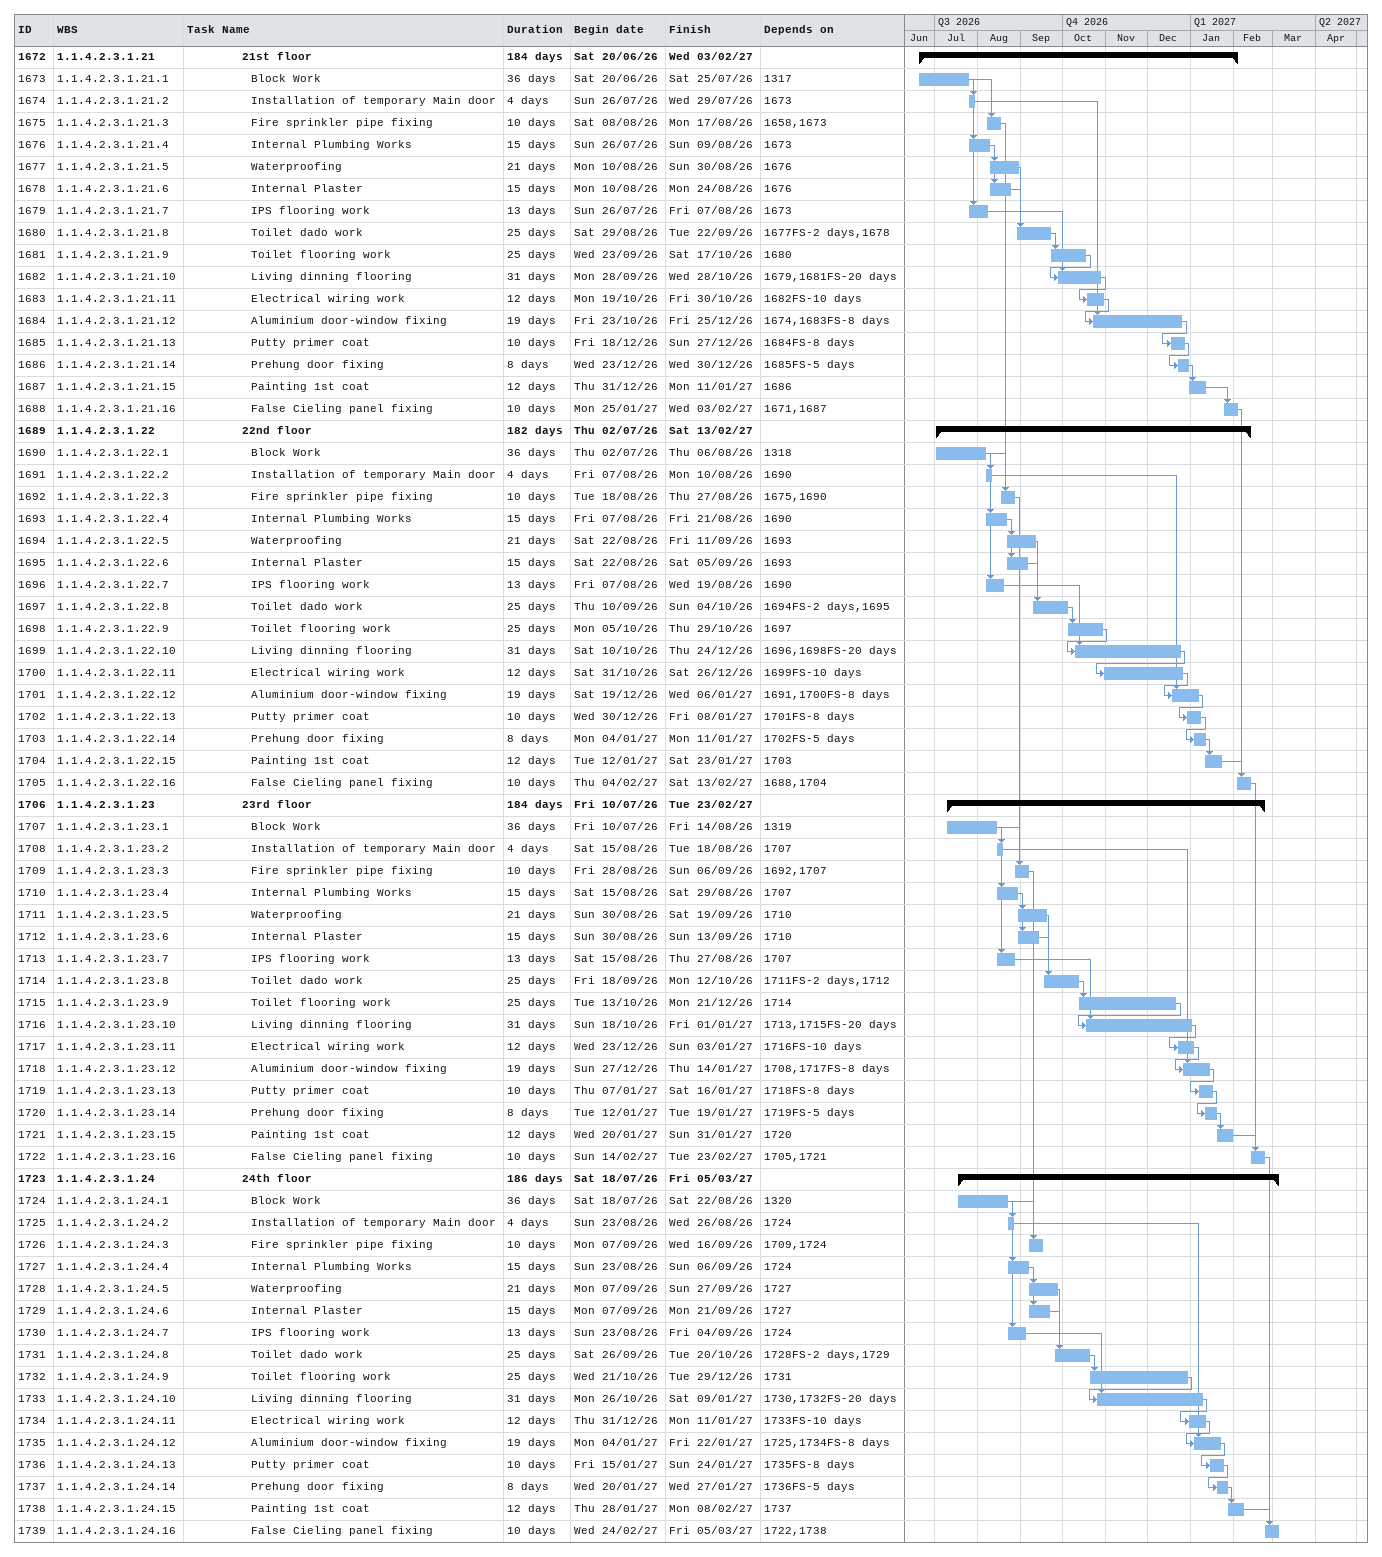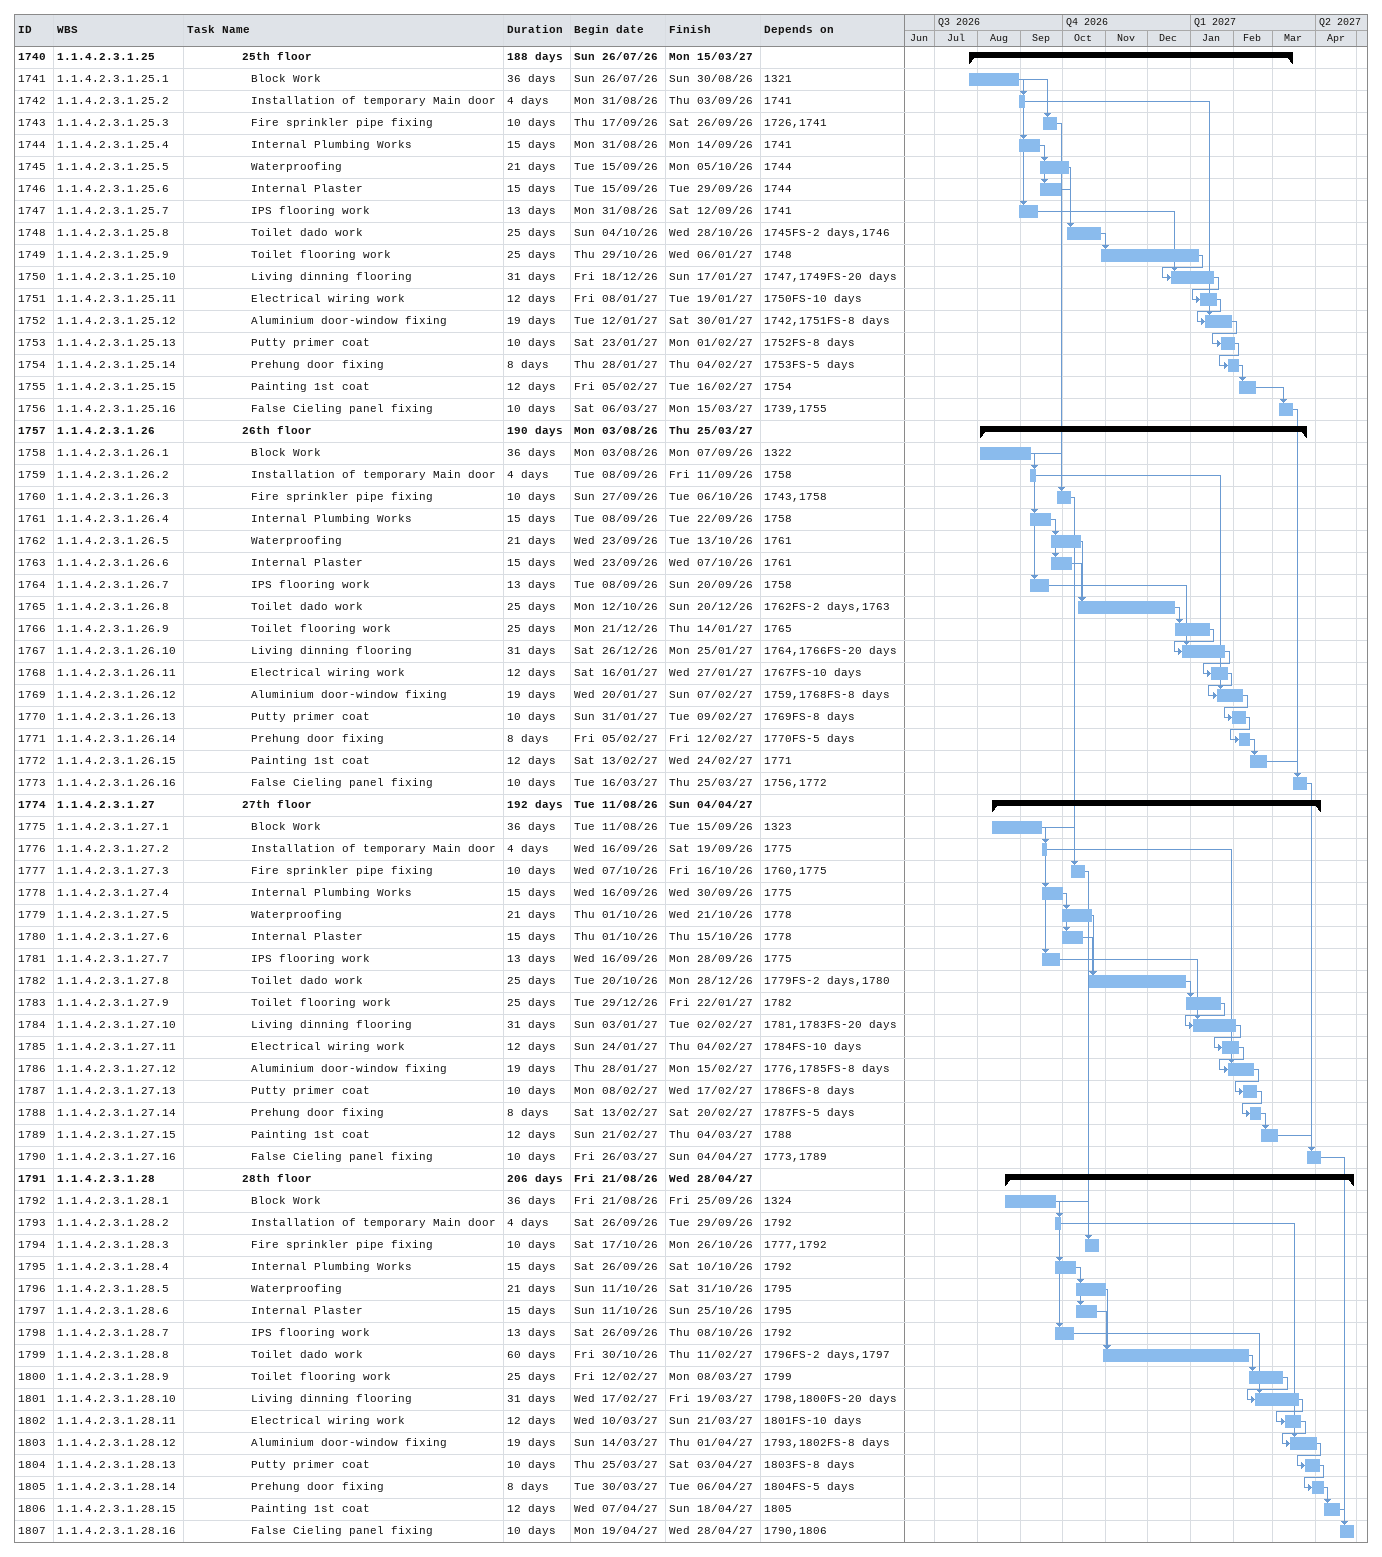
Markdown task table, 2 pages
| ID | WBS | Task | Duration | Start | Finish | Predecessors |
|---|---|---|---|---|---|---|
| 1672 | 1.1.4.2.3.1.21 | **21st floor** | 184d | 2026-06-20 | 2027-02-03 |  |
| 1673 | 1.1.4.2.3.1.21.1 | Block Work | 36d | 2026-06-20 | 2026-07-25 | 1317 |
| 1674 | 1.1.4.2.3.1.21.2 | Installation of temporary Main door | 4d | 2026-07-26 | 2026-07-29 | 1673 |
| 1675 | 1.1.4.2.3.1.21.3 | Fire sprinkler pipe fixing | 10d | 2026-08-08 | 2026-08-17 | 1658, 1673 |
| 1676 | 1.1.4.2.3.1.21.4 | Internal Plumbing Works | 15d | 2026-07-26 | 2026-08-09 | 1673 |
| 1677 | 1.1.4.2.3.1.21.5 | Waterproofing | 21d | 2026-08-10 | 2026-08-30 | 1676 |
| 1678 | 1.1.4.2.3.1.21.6 | Internal Plaster | 15d | 2026-08-10 | 2026-08-24 | 1676 |
| 1679 | 1.1.4.2.3.1.21.7 | IPS flooring work | 13d | 2026-07-26 | 2026-08-07 | 1673 |
| 1680 | 1.1.4.2.3.1.21.8 | Toilet dado work | 25d | 2026-08-29 | 2026-09-22 | 1677FS-2d, 1678 |
| 1681 | 1.1.4.2.3.1.21.9 | Toilet flooring work | 25d | 2026-09-23 | 2026-10-17 | 1680 |
| 1682 | 1.1.4.2.3.1.21.10 | Living dinning flooring | 31d | 2026-09-28 | 2026-10-28 | 1679, 1681FS-20d |
| 1683 | 1.1.4.2.3.1.21.11 | Electrical wiring work | 12d | 2026-10-19 | 2026-10-30 | 1682FS-10d |
| 1684 | 1.1.4.2.3.1.21.12 | Aluminium door-window fixing | 19d | 2026-10-23 | 2026-12-25 | 1674, 1683FS-8d |
| 1685 | 1.1.4.2.3.1.21.13 | Putty primer coat | 10d | 2026-12-18 | 2026-12-27 | 1684FS-8d |
| 1686 | 1.1.4.2.3.1.21.14 | Prehung door fixing | 8d | 2026-12-23 | 2026-12-30 | 1685FS-5d |
| 1687 | 1.1.4.2.3.1.21.15 | Painting 1st coat | 12d | 2026-12-31 | 2027-01-11 | 1686 |
| 1688 | 1.1.4.2.3.1.21.16 | False Cieling panel fixing | 10d | 2027-01-25 | 2027-02-03 | 1671, 1687 |
| 1689 | 1.1.4.2.3.1.22 | **22nd floor** | 182d | 2026-07-02 | 2027-02-13 |  |
| 1690 | 1.1.4.2.3.1.22.1 | Block Work | 36d | 2026-07-02 | 2026-08-06 | 1318 |
| 1691 | 1.1.4.2.3.1.22.2 | Installation of temporary Main door | 4d | 2026-08-07 | 2026-08-10 | 1690 |
| 1692 | 1.1.4.2.3.1.22.3 | Fire sprinkler pipe fixing | 10d | 2026-08-18 | 2026-08-27 | 1675, 1690 |
| 1693 | 1.1.4.2.3.1.22.4 | Internal Plumbing Works | 15d | 2026-08-07 | 2026-08-21 | 1690 |
| 1694 | 1.1.4.2.3.1.22.5 | Waterproofing | 21d | 2026-08-22 | 2026-09-11 | 1693 |
| 1695 | 1.1.4.2.3.1.22.6 | Internal Plaster | 15d | 2026-08-22 | 2026-09-05 | 1693 |
| 1696 | 1.1.4.2.3.1.22.7 | IPS flooring work | 13d | 2026-08-07 | 2026-08-19 | 1690 |
| 1697 | 1.1.4.2.3.1.22.8 | Toilet dado work | 25d | 2026-09-10 | 2026-10-04 | 1694FS-2d, 1695 |
| 1698 | 1.1.4.2.3.1.22.9 | Toilet flooring work | 25d | 2026-10-05 | 2026-10-29 | 1697 |
| 1699 | 1.1.4.2.3.1.22.10 | Living dinning flooring | 31d | 2026-10-10 | 2026-12-24 | 1696, 1698FS-20d |
| 1700 | 1.1.4.2.3.1.22.11 | Electrical wiring work | 12d | 2026-10-31 | 2026-12-26 | 1699FS-10d |
| 1701 | 1.1.4.2.3.1.22.12 | Aluminium door-window fixing | 19d | 2026-12-19 | 2027-01-06 | 1691, 1700FS-8d |
| 1702 | 1.1.4.2.3.1.22.13 | Putty primer coat | 10d | 2026-12-30 | 2027-01-08 | 1701FS-8d |
| 1703 | 1.1.4.2.3.1.22.14 | Prehung door fixing | 8d | 2027-01-04 | 2027-01-11 | 1702FS-5d |
| 1704 | 1.1.4.2.3.1.22.15 | Painting 1st coat | 12d | 2027-01-12 | 2027-01-23 | 1703 |
| 1705 | 1.1.4.2.3.1.22.16 | False Cieling panel fixing | 10d | 2027-02-04 | 2027-02-13 | 1688, 1704 |
| 1706 | 1.1.4.2.3.1.23 | **23rd floor** | 184d | 2026-07-10 | 2027-02-23 |  |
| 1707 | 1.1.4.2.3.1.23.1 | Block Work | 36d | 2026-07-10 | 2026-08-14 | 1319 |
| 1708 | 1.1.4.2.3.1.23.2 | Installation of temporary Main door | 4d | 2026-08-15 | 2026-08-18 | 1707 |
| 1709 | 1.1.4.2.3.1.23.3 | Fire sprinkler pipe fixing | 10d | 2026-08-28 | 2026-09-06 | 1692, 1707 |
| 1710 | 1.1.4.2.3.1.23.4 | Internal Plumbing Works | 15d | 2026-08-15 | 2026-08-29 | 1707 |
| 1711 | 1.1.4.2.3.1.23.5 | Waterproofing | 21d | 2026-08-30 | 2026-09-19 | 1710 |
| 1712 | 1.1.4.2.3.1.23.6 | Internal Plaster | 15d | 2026-08-30 | 2026-09-13 | 1710 |
| 1713 | 1.1.4.2.3.1.23.7 | IPS flooring work | 13d | 2026-08-15 | 2026-08-27 | 1707 |
| 1714 | 1.1.4.2.3.1.23.8 | Toilet dado work | 25d | 2026-09-18 | 2026-10-12 | 1711FS-2d, 1712 |
| 1715 | 1.1.4.2.3.1.23.9 | Toilet flooring work | 25d | 2026-10-13 | 2026-12-21 | 1714 |
| 1716 | 1.1.4.2.3.1.23.10 | Living dinning flooring | 31d | 2026-10-18 | 2027-01-01 | 1713, 1715FS-20d |
| 1717 | 1.1.4.2.3.1.23.11 | Electrical wiring work | 12d | 2026-12-23 | 2027-01-03 | 1716FS-10d |
| 1718 | 1.1.4.2.3.1.23.12 | Aluminium door-window fixing | 19d | 2026-12-27 | 2027-01-14 | 1708, 1717FS-8d |
| 1719 | 1.1.4.2.3.1.23.13 | Putty primer coat | 10d | 2027-01-07 | 2027-01-16 | 1718FS-8d |
| 1720 | 1.1.4.2.3.1.23.14 | Prehung door fixing | 8d | 2027-01-12 | 2027-01-19 | 1719FS-5d |
| 1721 | 1.1.4.2.3.1.23.15 | Painting 1st coat | 12d | 2027-01-20 | 2027-01-31 | 1720 |
| 1722 | 1.1.4.2.3.1.23.16 | False Cieling panel fixing | 10d | 2027-02-14 | 2027-02-23 | 1705, 1721 |
| 1723 | 1.1.4.2.3.1.24 | **24th floor** | 186d | 2026-07-18 | 2027-03-05 |  |
| 1724 | 1.1.4.2.3.1.24.1 | Block Work | 36d | 2026-07-18 | 2026-08-22 | 1320 |
| 1725 | 1.1.4.2.3.1.24.2 | Installation of temporary Main door | 4d | 2026-08-23 | 2026-08-26 | 1724 |
| 1726 | 1.1.4.2.3.1.24.3 | Fire sprinkler pipe fixing | 10d | 2026-09-07 | 2026-09-16 | 1709, 1724 |
| 1727 | 1.1.4.2.3.1.24.4 | Internal Plumbing Works | 15d | 2026-08-23 | 2026-09-06 | 1724 |
| 1728 | 1.1.4.2.3.1.24.5 | Waterproofing | 21d | 2026-09-07 | 2026-09-27 | 1727 |
| 1729 | 1.1.4.2.3.1.24.6 | Internal Plaster | 15d | 2026-09-07 | 2026-09-21 | 1727 |
| 1730 | 1.1.4.2.3.1.24.7 | IPS flooring work | 13d | 2026-08-23 | 2026-09-04 | 1724 |
| 1731 | 1.1.4.2.3.1.24.8 | Toilet dado work | 25d | 2026-09-26 | 2026-10-20 | 1728FS-2d, 1729 |
| 1732 | 1.1.4.2.3.1.24.9 | Toilet flooring work | 25d | 2026-10-21 | 2026-12-29 | 1731 |
| 1733 | 1.1.4.2.3.1.24.10 | Living dinning flooring | 31d | 2026-10-26 | 2027-01-09 | 1730, 1732FS-20d |
| 1734 | 1.1.4.2.3.1.24.11 | Electrical wiring work | 12d | 2026-12-31 | 2027-01-11 | 1733FS-10d |
| 1735 | 1.1.4.2.3.1.24.12 | Aluminium door-window fixing | 19d | 2027-01-04 | 2027-01-22 | 1725, 1734FS-8d |
| 1736 | 1.1.4.2.3.1.24.13 | Putty primer coat | 10d | 2027-01-15 | 2027-01-24 | 1735FS-8d |
| 1737 | 1.1.4.2.3.1.24.14 | Prehung door fixing | 8d | 2027-01-20 | 2027-01-27 | 1736FS-5d |
| 1738 | 1.1.4.2.3.1.24.15 | Painting 1st coat | 12d | 2027-01-28 | 2027-02-08 | 1737 |
| 1739 | 1.1.4.2.3.1.24.16 | False Cieling panel fixing | 10d | 2027-02-24 | 2027-03-05 | 1722, 1738 |
| 1740 | 1.1.4.2.3.1.25 | **25th floor** | 188d | 2026-07-26 | 2027-03-15 |  |
| 1741 | 1.1.4.2.3.1.25.1 | Block Work | 36d | 2026-07-26 | 2026-08-30 | 1321 |
| 1742 | 1.1.4.2.3.1.25.2 | Installation of temporary Main door | 4d | 2026-08-31 | 2026-09-03 | 1741 |
| 1743 | 1.1.4.2.3.1.25.3 | Fire sprinkler pipe fixing | 10d | 2026-09-17 | 2026-09-26 | 1726, 1741 |
| 1744 | 1.1.4.2.3.1.25.4 | Internal Plumbing Works | 15d | 2026-08-31 | 2026-09-14 | 1741 |
| 1745 | 1.1.4.2.3.1.25.5 | Waterproofing | 21d | 2026-09-15 | 2026-10-05 | 1744 |
| 1746 | 1.1.4.2.3.1.25.6 | Internal Plaster | 15d | 2026-09-15 | 2026-09-29 | 1744 |
| 1747 | 1.1.4.2.3.1.25.7 | IPS flooring work | 13d | 2026-08-31 | 2026-09-12 | 1741 |
| 1748 | 1.1.4.2.3.1.25.8 | Toilet dado work | 25d | 2026-10-04 | 2026-10-28 | 1745FS-2d, 1746 |
| 1749 | 1.1.4.2.3.1.25.9 | Toilet flooring work | 25d | 2026-10-29 | 2027-01-06 | 1748 |
| 1750 | 1.1.4.2.3.1.25.10 | Living dinning flooring | 31d | 2026-12-18 | 2027-01-17 | 1747, 1749FS-20d |
| 1751 | 1.1.4.2.3.1.25.11 | Electrical wiring work | 12d | 2027-01-08 | 2027-01-19 | 1750FS-10d |
| 1752 | 1.1.4.2.3.1.25.12 | Aluminium door-window fixing | 19d | 2027-01-12 | 2027-01-30 | 1742, 1751FS-8d |
| 1753 | 1.1.4.2.3.1.25.13 | Putty primer coat | 10d | 2027-01-23 | 2027-02-01 | 1752FS-8d |
| 1754 | 1.1.4.2.3.1.25.14 | Prehung door fixing | 8d | 2027-01-28 | 2027-02-04 | 1753FS-5d |
| 1755 | 1.1.4.2.3.1.25.15 | Painting 1st coat | 12d | 2027-02-05 | 2027-02-16 | 1754 |
| 1756 | 1.1.4.2.3.1.25.16 | False Cieling panel fixing | 10d | 2027-03-06 | 2027-03-15 | 1739, 1755 |
| 1757 | 1.1.4.2.3.1.26 | **26th floor** | 190d | 2026-08-03 | 2027-03-25 |  |
| 1758 | 1.1.4.2.3.1.26.1 | Block Work | 36d | 2026-08-03 | 2026-09-07 | 1322 |
| 1759 | 1.1.4.2.3.1.26.2 | Installation of temporary Main door | 4d | 2026-09-08 | 2026-09-11 | 1758 |
| 1760 | 1.1.4.2.3.1.26.3 | Fire sprinkler pipe fixing | 10d | 2026-09-27 | 2026-10-06 | 1743, 1758 |
| 1761 | 1.1.4.2.3.1.26.4 | Internal Plumbing Works | 15d | 2026-09-08 | 2026-09-22 | 1758 |
| 1762 | 1.1.4.2.3.1.26.5 | Waterproofing | 21d | 2026-09-23 | 2026-10-13 | 1761 |
| 1763 | 1.1.4.2.3.1.26.6 | Internal Plaster | 15d | 2026-09-23 | 2026-10-07 | 1761 |
| 1764 | 1.1.4.2.3.1.26.7 | IPS flooring work | 13d | 2026-09-08 | 2026-09-20 | 1758 |
| 1765 | 1.1.4.2.3.1.26.8 | Toilet dado work | 25d | 2026-10-12 | 2026-12-20 | 1762FS-2d, 1763 |
| 1766 | 1.1.4.2.3.1.26.9 | Toilet flooring work | 25d | 2026-12-21 | 2027-01-14 | 1765 |
| 1767 | 1.1.4.2.3.1.26.10 | Living dinning flooring | 31d | 2026-12-26 | 2027-01-25 | 1764, 1766FS-20d |
| 1768 | 1.1.4.2.3.1.26.11 | Electrical wiring work | 12d | 2027-01-16 | 2027-01-27 | 1767FS-10d |
| 1769 | 1.1.4.2.3.1.26.12 | Aluminium door-window fixing | 19d | 2027-01-20 | 2027-02-07 | 1759, 1768FS-8d |
| 1770 | 1.1.4.2.3.1.26.13 | Putty primer coat | 10d | 2027-01-31 | 2027-02-09 | 1769FS-8d |
| 1771 | 1.1.4.2.3.1.26.14 | Prehung door fixing | 8d | 2027-02-05 | 2027-02-12 | 1770FS-5d |
| 1772 | 1.1.4.2.3.1.26.15 | Painting 1st coat | 12d | 2027-02-13 | 2027-02-24 | 1771 |
| 1773 | 1.1.4.2.3.1.26.16 | False Cieling panel fixing | 10d | 2027-03-16 | 2027-03-25 | 1756, 1772 |
| 1774 | 1.1.4.2.3.1.27 | **27th floor** | 192d | 2026-08-11 | 2027-04-04 |  |
| 1775 | 1.1.4.2.3.1.27.1 | Block Work | 36d | 2026-08-11 | 2026-09-15 | 1323 |
| 1776 | 1.1.4.2.3.1.27.2 | Installation of temporary Main door | 4d | 2026-09-16 | 2026-09-19 | 1775 |
| 1777 | 1.1.4.2.3.1.27.3 | Fire sprinkler pipe fixing | 10d | 2026-10-07 | 2026-10-16 | 1760, 1775 |
| 1778 | 1.1.4.2.3.1.27.4 | Internal Plumbing Works | 15d | 2026-09-16 | 2026-09-30 | 1775 |
| 1779 | 1.1.4.2.3.1.27.5 | Waterproofing | 21d | 2026-10-01 | 2026-10-21 | 1778 |
| 1780 | 1.1.4.2.3.1.27.6 | Internal Plaster | 15d | 2026-10-01 | 2026-10-15 | 1778 |
| 1781 | 1.1.4.2.3.1.27.7 | IPS flooring work | 13d | 2026-09-16 | 2026-09-28 | 1775 |
| 1782 | 1.1.4.2.3.1.27.8 | Toilet dado work | 25d | 2026-10-20 | 2026-12-28 | 1779FS-2d, 1780 |
| 1783 | 1.1.4.2.3.1.27.9 | Toilet flooring work | 25d | 2026-12-29 | 2027-01-22 | 1782 |
| 1784 | 1.1.4.2.3.1.27.10 | Living dinning flooring | 31d | 2027-01-03 | 2027-02-02 | 1781, 1783FS-20d |
| 1785 | 1.1.4.2.3.1.27.11 | Electrical wiring work | 12d | 2027-01-24 | 2027-02-04 | 1784FS-10d |
| 1786 | 1.1.4.2.3.1.27.12 | Aluminium door-window fixing | 19d | 2027-01-28 | 2027-02-15 | 1776, 1785FS-8d |
| 1787 | 1.1.4.2.3.1.27.13 | Putty primer coat | 10d | 2027-02-08 | 2027-02-17 | 1786FS-8d |
| 1788 | 1.1.4.2.3.1.27.14 | Prehung door fixing | 8d | 2027-02-13 | 2027-02-20 | 1787FS-5d |
| 1789 | 1.1.4.2.3.1.27.15 | Painting 1st coat | 12d | 2027-02-21 | 2027-03-04 | 1788 |
| 1790 | 1.1.4.2.3.1.27.16 | False Cieling panel fixing | 10d | 2027-03-26 | 2027-04-04 | 1773, 1789 |
| 1791 | 1.1.4.2.3.1.28 | **28th floor** | 206d | 2026-08-21 | 2027-04-28 |  |
| 1792 | 1.1.4.2.3.1.28.1 | Block Work | 36d | 2026-08-21 | 2026-09-25 | 1324 |
| 1793 | 1.1.4.2.3.1.28.2 | Installation of temporary Main door | 4d | 2026-09-26 | 2026-09-29 | 1792 |
| 1794 | 1.1.4.2.3.1.28.3 | Fire sprinkler pipe fixing | 10d | 2026-10-17 | 2026-10-26 | 1777, 1792 |
| 1795 | 1.1.4.2.3.1.28.4 | Internal Plumbing Works | 15d | 2026-09-26 | 2026-10-10 | 1792 |
| 1796 | 1.1.4.2.3.1.28.5 | Waterproofing | 21d | 2026-10-11 | 2026-10-31 | 1795 |
| 1797 | 1.1.4.2.3.1.28.6 | Internal Plaster | 15d | 2026-10-11 | 2026-10-25 | 1795 |
| 1798 | 1.1.4.2.3.1.28.7 | IPS flooring work | 13d | 2026-09-26 | 2026-10-08 | 1792 |
| 1799 | 1.1.4.2.3.1.28.8 | Toilet dado work | 60d | 2026-10-30 | 2027-02-11 | 1796FS-2d, 1797 |
| 1800 | 1.1.4.2.3.1.28.9 | Toilet flooring work | 25d | 2027-02-12 | 2027-03-08 | 1799 |
| 1801 | 1.1.4.2.3.1.28.10 | Living dinning flooring | 31d | 2027-02-17 | 2027-03-19 | 1798, 1800FS-20d |
| 1802 | 1.1.4.2.3.1.28.11 | Electrical wiring work | 12d | 2027-03-10 | 2027-03-21 | 1801FS-10d |
| 1803 | 1.1.4.2.3.1.28.12 | Aluminium door-window fixing | 19d | 2027-03-14 | 2027-04-01 | 1793, 1802FS-8d |
| 1804 | 1.1.4.2.3.1.28.13 | Putty primer coat | 10d | 2027-03-25 | 2027-04-03 | 1803FS-8d |
| 1805 | 1.1.4.2.3.1.28.14 | Prehung door fixing | 8d | 2027-03-30 | 2027-04-06 | 1804FS-5d |
| 1806 | 1.1.4.2.3.1.28.15 | Painting 1st coat | 12d | 2027-04-07 | 2027-04-18 | 1805 |
| 1807 | 1.1.4.2.3.1.28.16 | False Cieling panel fixing | 10d | 2027-04-19 | 2027-04-28 | 1790, 1806 |
